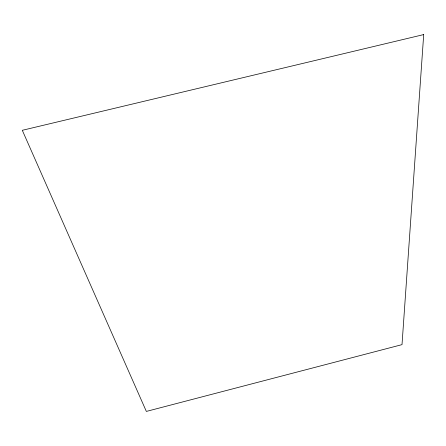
<?xml version="1.0" encoding="UTF-8"?>
<svg xmlns="http://www.w3.org/2000/svg" width="446" height="446" viewBox="0 0 446 446"><rect width="100%" height="100%" fill="white"/><g stroke="black" fill="none" stroke-linecap="round" stroke-linejoin="round"><path stroke-width="0.67" d="M423.7 34.582L402.013 344.635L146.349 411.418L22.3 130.304L423.7 34.582"/></g></svg>
